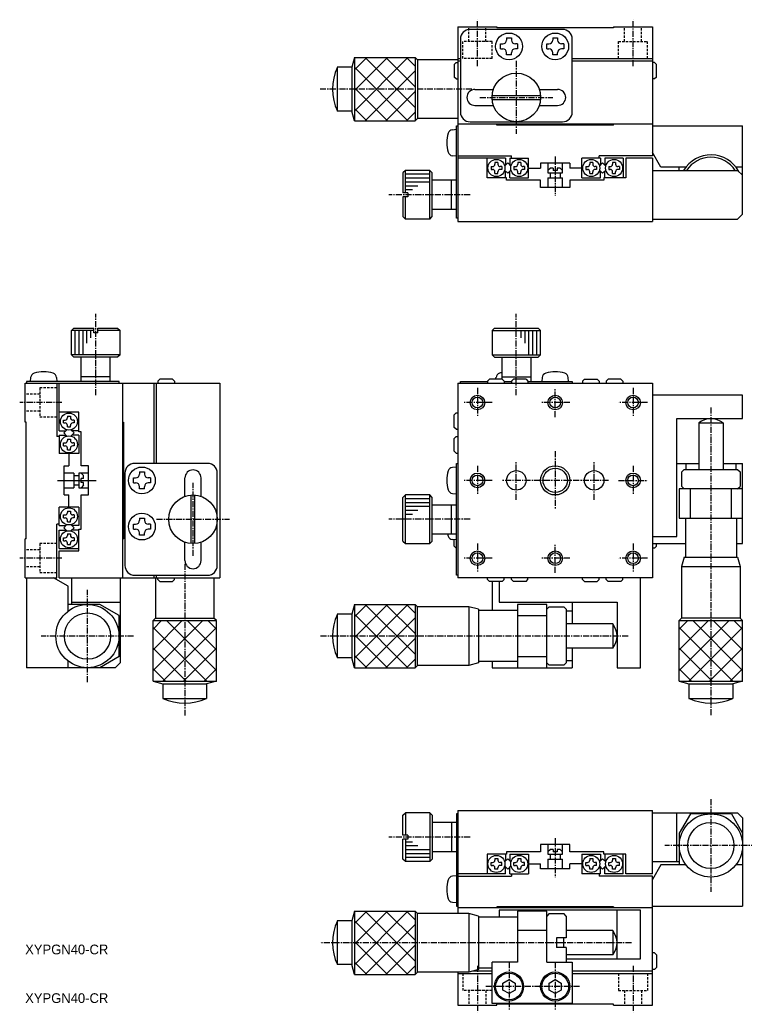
# Model space of a CAD drawing. Extents: x -191 to 34, y -40 to 164.
# Drawn here: x -191.1 to -41.8, y -39.9 to 164.1 of the extents above; entities that cross this region are included whole.
import ezdxf

# ---------------------------------------------------------------- set-up
doc = ezdxf.new("R2010")
doc.units = 0
doc.linetypes.add('CENTER', pattern=[2, 1.25, -0.25, 0.25, -0.25])
doc.linetypes.add('DASHED', pattern=[0.75, 0.5, -0.25])
doc.layers.get('0').update_dxf_attribs({"linetype": 'CONTINUOUS'})
doc.layers.add('CENTER', color=1, linetype='CENTER')

msp = doc.modelspace()

# ---------------------------------------------------------------- linework, layer by layer
at = {"color": 7, "linetype": 'CONTINUOUS'}
for p, q in [((-101.04, 162.65), (-101.04, 122.65)), ((-101.04, 162.65), (-93.04, 162.65)), ((-79.54, 162.15), (-98.54, 162.15)), ((-93.04, 162.65), (-93.04, 162.45)), ((-69.04, 162.45), (-93.04, 162.45)), ((-69.04, 162.65), (-69.04, 162.45)), ((-69.04, 162.65), (-61.04, 162.65)), ((-61.04, 162.65), (-61.04, 136.15)), ((-100.54, 160.15), (-100.54, 145.15)), ((-92.29, 158.15), (-92.29, 159.15)), ((-92.29, 159.15), (-91.84, 159.15)), ((-91.04, 160.4), (-90.04, 160.4)), ((-91.04, 160.4), (-91.04, 159.95)), ((-90.04, 160.4), (-90.04, 159.95)), ((-88.79, 159.15), (-89.24, 159.15)), ((-88.79, 159.15), (-88.79, 158.15)), ((-82.79, 158.15), (-82.79, 159.15)), ((-82.79, 159.15), (-82.34, 159.15)), ((-81.54, 160.4), (-80.54, 160.4)), ((-81.54, 160.4), (-81.54, 159.95)), ((-80.54, 160.4), (-80.54, 159.95)), ((-79.29, 159.15), (-79.74, 159.15)), ((-79.29, 159.15), (-79.29, 158.15)), ((-77.54, 145.15), (-77.54, 160.15)), ((-92.29, 158.15), (-91.84, 158.15)), ((-91.04, 156.9), (-91.04, 157.35)), ((-90.04, 156.9), (-90.04, 157.35)), ((-88.79, 158.15), (-89.24, 158.15)), ((-82.79, 158.15), (-82.34, 158.15)), ((-81.54, 156.9), (-81.54, 157.35)), ((-80.54, 156.9), (-80.54, 157.35)), ((-79.29, 158.15), (-79.74, 158.15)), ((-122.34, 156.36), (-122.84, 154.35)), ((-122.34, 156.36), (-122.34, 143.33)), ((-122.34, 156.36), (-109.84, 156.36)), ((-109.84, 156.36), (-109.84, 143.33)), ((-109.84, 156.36), (-109.34, 155.86)), ((-101.04, 155.86), (-109.34, 155.86)), ((-109.34, 155.86), (-109.34, 143.83)), ((-101.44, 155.35), (-101.84, 154.95)), ((-101.44, 155.35), (-101.04, 155.35)), ((-101.04, 156.15), (-100.54, 156.15)), ((-101.04, 155.65), (-100.54, 155.65)), ((-90.04, 156.9), (-91.04, 156.9)), ((-80.54, 156.9), (-81.54, 156.9)), ((-77.54, 156.15), (-61.04, 156.15)), ((-77.54, 155.65), (-61.04, 155.65)), ((-60.64, 155.35), (-61.04, 155.35)), ((-60.24, 154.95), (-60.64, 155.35)), ((-125.84, 154.35), (-125.84, 145.35)), ((-122.84, 154.35), (-125.84, 154.35)), ((-122.84, 154.35), (-122.84, 145.35)), ((-101.84, 154.95), (-101.84, 152.35)), ((-60.24, 152.35), (-60.24, 154.95)), ((-101.44, 151.95), (-101.84, 152.35)), ((-101.44, 151.95), (-101.04, 151.95)), ((-60.64, 151.95), (-61.04, 151.95)), ((-60.24, 152.35), (-60.64, 151.95)), ((-97.54, 149.8), (-93.76, 149.8)), ((-84.32, 149.8), (-80.54, 149.8)), ((-94.04, 148.55), (-84.06, 148.55)), ((-94, 147.75), (-84.04, 147.75)), ((-122.84, 145.35), (-125.84, 145.35)), ((-122.34, 143.33), (-122.84, 145.35)), ((-97.54, 146.5), (-93.76, 146.5)), ((-84.32, 146.5), (-80.54, 146.5)), ((-122.34, 143.33), (-109.84, 143.33)), ((-109.84, 143.33), (-109.34, 143.83)), ((-101.04, 143.83), (-109.34, 143.83)), ((-98.54, 143.15), (-79.54, 143.15)), ((-102.19, 141.52), (-101.34, 141.6)), ((-101.34, 142.35), (-101.04, 142.35)), ((-101.34, 123.35), (-101.34, 142.35)), ((-61.04, 142.65), (-101.04, 142.65)), ((-93.04, 142.45), (-93.04, 142.65)), ((-69.04, 142.45), (-93.04, 142.45)), ((-69.04, 142.45), (-69.04, 142.65)), ((-61.04, 142.35), (-42.54, 142.35)), ((-42.54, 124.15), (-42.54, 142.35)), ((-59.31, 133.85), (-61.04, 136.85)), ((-101.34, 136.1), (-102.19, 136.17)), ((-101.04, 136.15), (-90.04, 136.15)), ((-91.24, 135.65), (-101.04, 135.65)), ((-95.04, 131.65), (-95.04, 135.65)), ((-92.84, 134.75), (-93.44, 134.75)), ((-93.44, 134.75), (-93.44, 134.45)), ((-92.84, 134.75), (-92.84, 134.45)), ((-91.44, 134.06), (-90.79, 134.71)), ((-91.24, 135.65), (-91.24, 134.26)), ((-90.14, 134.06), (-90.79, 134.71)), ((-90.34, 135.65), (-90.34, 134.26)), ((-90.34, 135.65), (-86.54, 135.65)), ((-90.04, 135.65), (-90.04, 136.15)), ((-88.14, 134.75), (-88.74, 134.75)), ((-88.74, 134.75), (-88.74, 134.45)), ((-88.14, 134.75), (-88.14, 134.45)), ((-86.54, 131.65), (-86.54, 135.65)), ((-78.04, 134.65), (-84.04, 134.65)), ((-84.04, 134.65), (-84.04, 133.65)), ((-82.54, 134.65), (-82.54, 132.65)), ((-79.54, 132.65), (-79.54, 134.65)), ((-78.04, 134.65), (-78.04, 133.65)), ((-71.74, 135.65), (-75.54, 135.65)), ((-75.54, 131.65), (-75.54, 135.65)), ((-73.34, 134.75), (-73.94, 134.75)), ((-73.94, 134.75), (-73.94, 134.45)), ((-73.34, 134.75), (-73.34, 134.45)), ((-61.04, 136.15), (-72.04, 136.15)), ((-72.04, 135.65), (-72.04, 136.15)), ((-71.94, 134.06), (-71.29, 134.71)), ((-71.74, 135.65), (-71.74, 134.26)), ((-70.64, 134.06), (-71.29, 134.71)), ((-67.04, 135.65), (-70.84, 135.65)), ((-70.84, 135.65), (-70.84, 134.26)), ((-68.64, 134.75), (-69.24, 134.75)), ((-69.24, 134.75), (-69.24, 134.45)), ((-68.64, 134.75), (-68.64, 134.45)), ((-67.04, 135.65), (-67.04, 131.65)), ((-61.04, 135.65), (-66.54, 135.65)), ((-66.54, 135.65), (-66.54, 131.65)), ((-61.04, 135.65), (-61.04, 122.65)), ((-111.84, 133.15), (-112.34, 132.65)), ((-112.34, 132.65), (-112.34, 128.55)), ((-111.84, 128.55), (-111.84, 133.15)), ((-106.84, 133.15), (-111.84, 133.15)), ((-106.84, 123.15), (-106.84, 133.15)), ((-106.34, 132.65), (-106.84, 133.15)), ((-106.34, 123.65), (-106.34, 132.65)), ((-94.24, 133.95), (-94.24, 133.35)), ((-94.24, 133.95), (-93.94, 133.95)), ((-94.24, 133.35), (-93.94, 133.35)), ((-93.44, 132.55), (-93.44, 132.85)), ((-92.84, 132.55), (-92.84, 132.85)), ((-92.04, 133.95), (-92.34, 133.95)), ((-92.04, 133.35), (-92.34, 133.35)), ((-92.04, 133.95), (-92.04, 133.35)), ((-90.79, 132.58), (-91.44, 133.23)), ((-91.24, 131.65), (-91.24, 133.03)), ((-90.79, 132.58), (-90.14, 133.23)), ((-90.34, 131.65), (-90.34, 133.03)), ((-89.54, 133.95), (-89.54, 133.35)), ((-89.54, 133.95), (-89.24, 133.95)), ((-89.54, 133.35), (-89.24, 133.35)), ((-88.74, 132.55), (-88.74, 132.85)), ((-88.14, 132.55), (-88.14, 132.85)), ((-87.34, 133.95), (-87.64, 133.95)), ((-87.34, 133.35), (-87.64, 133.35)), ((-87.34, 133.95), (-87.34, 133.35)), ((-86.54, 133.65), (-84.04, 133.65)), ((-82.04, 133.65), (-82.54, 133.15)), ((-82.54, 132.65), (-79.54, 132.65)), ((-81.44, 133.65), (-82.04, 133.65)), ((-82.04, 131.65), (-82.04, 132.65)), ((-81.44, 133.65), (-81.44, 133.15)), ((-80.64, 133.15), (-81.44, 133.15)), ((-80.04, 133.65), (-80.64, 133.65)), ((-80.64, 133.65), (-80.64, 133.15)), ((-80.04, 133.65), (-79.54, 133.15)), ((-80.04, 132.65), (-80.04, 131.65)), ((-75.54, 133.65), (-78.04, 133.65)), ((-74.74, 133.95), (-74.74, 133.35)), ((-74.74, 133.95), (-74.44, 133.95)), ((-74.74, 133.35), (-74.44, 133.35)), ((-73.94, 132.55), (-73.94, 132.85)), ((-73.34, 132.55), (-73.34, 132.85)), ((-72.54, 133.95), (-72.84, 133.95)), ((-72.54, 133.35), (-72.84, 133.35)), ((-72.54, 133.95), (-72.54, 133.35)), ((-71.29, 132.58), (-71.94, 133.23)), ((-71.74, 131.65), (-71.74, 133.03)), ((-71.29, 132.58), (-70.64, 133.23)), ((-70.84, 131.65), (-70.84, 133.03)), ((-70.04, 133.95), (-70.04, 133.35)), ((-70.04, 133.95), (-69.74, 133.95)), ((-70.04, 133.35), (-69.74, 133.35)), ((-69.24, 132.55), (-69.24, 132.85)), ((-68.64, 132.55), (-68.64, 132.85)), ((-67.84, 133.95), (-68.14, 133.95)), ((-67.84, 133.35), (-68.14, 133.35)), ((-67.84, 133.95), (-67.84, 133.35)), ((-61.04, 133.15), (-43.54, 133.15)), ((-54.16, 133.85), (-59.31, 133.85)), ((-55.54, 133.15), (-55.54, 133.85)), ((-42.54, 133.85), (-43.92, 133.85)), ((-42.54, 132.15), (-43.54, 133.15)), ((-101.34, 131.15), (-106.34, 131.15)), ((-102.34, 125.15), (-102.34, 131.15)), ((-91.04, 131.65), (-95.04, 131.65)), ((-93.44, 132.55), (-92.84, 132.55)), ((-91.04, 131.15), (-91.04, 131.65)), ((-84.04, 131.15), (-91.04, 131.15)), ((-90.34, 131.65), (-86.54, 131.65)), ((-88.74, 132.55), (-88.14, 132.55)), ((-84.04, 129.65), (-84.04, 131.15)), ((-82.54, 131.65), (-79.54, 131.65)), ((-82.54, 131.65), (-82.54, 129.65)), ((-79.54, 129.65), (-79.54, 131.65)), ((-78.04, 131.15), (-78.04, 129.65)), ((-71.04, 131.15), (-78.04, 131.15)), ((-75.54, 131.65), (-71.74, 131.65)), ((-73.94, 132.55), (-73.34, 132.55)), ((-66.54, 131.65), (-71.04, 131.65)), ((-71.04, 131.65), (-71.04, 131.15)), ((-69.24, 132.55), (-68.64, 132.55)), ((-111.34, 128.55), (-112.34, 128.55)), ((-111.34, 128.55), (-111.34, 127.75)), ((-78.04, 129.65), (-84.04, 129.65)), ((-112.34, 127.75), (-112.34, 123.65)), ((-111.34, 127.75), (-112.34, 127.75)), ((-111.84, 123.15), (-111.84, 127.75)), ((-101.34, 125.15), (-106.34, 125.15)), ((-112.34, 123.65), (-111.84, 123.15)), ((-106.84, 123.15), (-111.84, 123.15)), ((-106.84, 123.15), (-106.34, 123.65)), ((-101.04, 123.35), (-101.34, 123.35)), ((-101.04, 122.65), (-61.04, 122.65)), ((-61.04, 123.15), (-43.54, 123.15)), ((-43.54, 123.15), (-42.54, 124.15)), ((-180.51, 100.24), (-180.01, 100.74)), ((-175.91, 100.24), (-180.51, 100.24)), ((-180.51, 95.24), (-180.51, 100.24)), ((-180.01, 100.74), (-175.91, 100.74)), ((-175.91, 99.74), (-175.91, 100.74)), ((-175.11, 100.74), (-171.01, 100.74)), ((-175.11, 99.74), (-175.11, 100.74)), ((-170.51, 100.24), (-175.11, 100.24)), ((-171.01, 100.74), (-170.51, 100.24)), ((-170.51, 95.24), (-170.51, 100.24)), ((-93.54, 100.74), (-94.04, 100.24)), ((-94.04, 100.24), (-84.04, 100.24)), ((-94.04, 100.24), (-94.04, 95.24)), ((-93.54, 100.74), (-84.54, 100.74)), ((-84.04, 100.24), (-84.54, 100.74)), ((-84.04, 95.24), (-84.04, 100.24)), ((-175.11, 99.74), (-175.91, 99.74)), ((-170.51, 95.24), (-180.51, 95.24)), ((-180.01, 94.74), (-180.51, 95.24)), ((-171.01, 94.74), (-180.01, 94.74)), ((-178.51, 89.74), (-178.51, 94.74)), ((-172.51, 89.74), (-172.51, 94.74)), ((-170.51, 95.24), (-171.01, 94.74)), ((-94.04, 95.24), (-84.04, 95.24)), ((-94.04, 95.24), (-93.54, 94.74)), ((-93.54, 94.74), (-84.54, 94.74)), ((-92.04, 94.74), (-92.04, 90.24)), ((-86.04, 94.74), (-86.04, 89.74)), ((-84.54, 94.74), (-84.04, 95.24)), ((-188.89, 90.59), (-188.96, 89.74)), ((-183.46, 89.74), (-183.54, 90.59)), ((-172.51, 90.74), (-178.51, 90.74)), ((-162.31, 90.24), (-162.71, 89.84)), ((-162.71, 89.84), (-162.71, 89.44)), ((-159.71, 90.24), (-162.31, 90.24)), ((-159.71, 90.24), (-159.31, 89.84)), ((-159.31, 89.84), (-159.31, 89.44)), ((-94.54, 90.24), (-94.94, 89.84)), ((-94.94, 89.84), (-94.94, 89.44)), ((-91.94, 90.24), (-94.54, 90.24)), ((-93.25, 90.24), (-93.22, 90.59)), ((-92.04, 90.74), (-86.04, 90.74)), ((-91.94, 90.24), (-91.54, 89.84)), ((-91.54, 89.84), (-91.54, 89.44)), ((-90.04, 89.84), (-89.64, 90.24)), ((-90.04, 89.84), (-90.04, 89.44)), ((-87.04, 90.24), (-89.64, 90.24)), ((-87.04, 90.24), (-86.64, 89.84)), ((-86.64, 89.84), (-86.64, 89.44)), ((-83.72, 90.59), (-83.79, 89.74)), ((-78.29, 89.74), (-78.36, 90.59)), ((-75.04, 90.24), (-75.44, 89.84)), ((-75.44, 89.84), (-75.44, 89.44)), ((-75.04, 90.24), (-72.44, 90.24)), ((-72.04, 89.84), (-72.44, 90.24)), ((-72.04, 89.84), (-72.04, 89.44)), ((-70.54, 89.84), (-70.14, 90.24)), ((-70.54, 89.84), (-70.54, 89.44)), ((-67.54, 90.24), (-70.14, 90.24)), ((-67.54, 90.24), (-67.14, 89.84)), ((-67.14, 89.84), (-67.14, 89.44)), ((-190.01, 89.44), (-150.01, 89.44)), ((-190.01, 81.44), (-190.01, 89.44)), ((-189.71, 89.74), (-189.71, 89.44)), ((-170.71, 89.74), (-189.71, 89.74)), ((-183.51, 89.44), (-183.51, 78.44)), ((-183.01, 79.64), (-183.01, 89.44)), ((-170.71, 89.44), (-170.71, 89.74)), ((-170.01, 89.44), (-170.01, 49.44)), ((-163.51, 72.94), (-163.51, 89.44)), ((-163.01, 72.94), (-163.01, 89.44)), ((-150.01, 89.44), (-150.01, 49.44)), ((-101.04, 89.44), (-101.04, 49.44)), ((-101.04, 89.44), (-61.04, 89.44)), ((-100.54, 89.74), (-94.94, 89.74)), ((-100.54, 89.44), (-100.54, 89.74)), ((-91.54, 89.74), (-90.04, 89.74)), ((-86.64, 89.74), (-77.54, 89.74)), ((-77.54, 89.74), (-77.54, 89.44)), ((-61.04, 89.44), (-61.04, 49.44)), ((-42.54, 86.94), (-61.04, 86.94)), ((-42.54, 82.14), (-42.54, 86.94)), ((-179.01, 83.44), (-183.01, 83.44)), ((-182.11, 81.24), (-182.11, 81.84)), ((-182.11, 81.84), (-181.81, 81.84)), ((-181.31, 82.64), (-180.71, 82.64)), ((-181.31, 82.64), (-181.31, 82.34)), ((-180.71, 82.64), (-180.71, 82.34)), ((-179.91, 81.84), (-180.21, 81.84)), ((-179.91, 81.84), (-179.91, 81.24)), ((-179.01, 79.44), (-179.01, 83.44)), ((-101.44, 83.34), (-101.84, 82.94)), ((-101.84, 80.34), (-101.84, 82.94)), ((-101.44, 83.34), (-101.04, 83.34)), ((-56.04, 57.94), (-56.04, 82.14)), ((-56.04, 82.14), (-42.54, 82.14)), ((-189.81, 81.44), (-190.01, 81.44)), ((-189.81, 57.44), (-189.81, 81.44)), ((-183.01, 79.64), (-181.63, 79.64)), ((-182.11, 81.24), (-181.81, 81.24)), ((-181.43, 79.84), (-182.08, 79.19)), ((-181.31, 80.44), (-181.31, 80.74)), ((-181.31, 80.44), (-180.71, 80.44)), ((-180.71, 80.44), (-180.71, 80.74)), ((-179.95, 79.19), (-180.6, 79.84)), ((-179.01, 79.64), (-180.4, 79.64)), ((-179.91, 81.24), (-180.21, 81.24)), ((-170.01, 81.44), (-169.81, 81.44)), ((-169.81, 81.44), (-169.81, 57.44)), ((-101.44, 79.94), (-101.84, 80.34)), ((-101.44, 79.94), (-101.04, 79.94)), ((-51.54, 81.26), (-46.54, 81.26)), ((-51.54, 81.26), (-51.54, 71.69)), ((-46.54, 81.26), (-46.54, 71.69)), ((-183.01, 78.44), (-183.51, 78.44)), ((-183.01, 78.74), (-181.63, 78.74)), ((-183.01, 78.74), (-183.01, 74.94)), ((-181.43, 78.54), (-182.08, 79.19)), ((-181.31, 77.94), (-180.71, 77.94)), ((-181.31, 77.94), (-181.31, 77.64)), ((-180.71, 77.94), (-180.71, 77.64)), ((-179.95, 79.19), (-180.6, 78.54)), ((-179.01, 78.74), (-180.4, 78.74)), ((-178.51, 79.44), (-179.01, 79.44)), ((-179.01, 78.74), (-179.01, 74.94)), ((-178.51, 72.44), (-178.51, 79.44)), ((-101.44, 78.44), (-101.84, 78.04)), ((-101.84, 75.44), (-101.84, 78.04)), ((-101.44, 78.44), (-101.04, 78.44)), ((-182.11, 76.54), (-182.11, 77.14)), ((-182.11, 77.14), (-181.81, 77.14)), ((-182.11, 76.54), (-181.81, 76.54)), ((-181.31, 75.74), (-181.31, 76.04)), ((-181.31, 75.74), (-180.71, 75.74)), ((-180.71, 75.74), (-180.71, 76.04)), ((-179.91, 77.14), (-180.21, 77.14)), ((-179.91, 76.54), (-180.21, 76.54)), ((-179.91, 77.14), (-179.91, 76.54)), ((-179.01, 74.94), (-183.01, 74.94)), ((-181.01, 74.94), (-181.01, 72.44)), ((-101.84, 75.44), (-101.44, 75.04)), ((-101.44, 75.04), (-101.04, 75.04)), ((-182.01, 66.44), (-182.01, 72.44)), ((-182.01, 72.44), (-181.01, 72.44)), ((-177.01, 72.44), (-178.51, 72.44)), ((-177.01, 66.44), (-177.01, 72.44)), ((-152.51, 72.94), (-167.51, 72.94)), ((-101.34, 72.19), (-102.19, 72.11)), ((-101.34, 72.94), (-101.04, 72.94)), ((-101.34, 49.94), (-101.34, 72.94)), ((-56.04, 72.94), (-51.54, 72.94)), ((-54.54, 71.69), (-55.04, 71.19)), ((-54.54, 71.69), (-43.54, 71.69)), ((-54.16, 72.94), (-54.16, 71.69)), ((-46.54, 72.94), (-42.54, 72.94)), ((-43.92, 72.94), (-43.92, 71.69)), ((-43.54, 71.69), (-43.04, 71.19)), ((-42.54, 56.44), (-42.54, 72.94)), ((-183.37, 69.44), (-175.45, 69.44)), ((-180.01, 70.94), (-182.01, 70.94)), ((-180.01, 70.94), (-180.01, 67.94)), ((-180.01, 70.44), (-179.01, 70.44)), ((-179.01, 70.94), (-179.01, 67.94)), ((-177.01, 70.94), (-179.01, 70.94)), ((-178.01, 70.44), (-178.51, 70.94)), ((-178.51, 69.04), (-178.51, 69.84)), ((-178.01, 69.84), (-178.51, 69.84)), ((-178.01, 69.84), (-178.01, 70.44)), ((-169.51, 70.94), (-169.51, 51.94)), ((-167.76, 68.94), (-167.76, 69.94)), ((-167.76, 69.94), (-167.31, 69.94)), ((-166.51, 71.19), (-165.51, 71.19)), ((-166.51, 71.19), (-166.51, 70.74)), ((-165.51, 71.19), (-165.51, 70.74)), ((-164.26, 69.94), (-164.71, 69.94)), ((-164.26, 69.94), (-164.26, 68.94)), ((-157.16, 66.16), (-157.16, 69.94)), ((-153.86, 66.16), (-153.86, 69.94)), ((-150.51, 51.94), (-150.51, 70.94)), ((-55.04, 68.19), (-55.04, 71.19)), ((-43.04, 71.19), (-43.04, 68.19)), ((-182.01, 67.94), (-180.01, 67.94)), ((-179.01, 68.44), (-180.01, 68.44)), ((-179.01, 67.94), (-177.01, 67.94)), ((-178.01, 69.04), (-178.51, 69.04)), ((-178.01, 68.44), (-178.51, 67.94)), ((-178.01, 68.44), (-178.01, 69.04)), ((-167.76, 68.94), (-167.31, 68.94)), ((-166.51, 67.69), (-166.51, 68.14)), ((-165.51, 67.69), (-166.51, 67.69)), ((-165.51, 67.69), (-165.51, 68.14)), ((-164.26, 68.94), (-164.71, 68.94)), ((-55.54, 67.69), (-55.54, 61.69)), ((-42.54, 67.69), (-55.54, 67.69)), ((-55.04, 68.19), (-54.54, 67.69)), ((-53.25, 61.69), (-53.25, 67.69)), ((-44.83, 61.69), (-44.83, 67.69)), ((-43.54, 67.69), (-43.04, 68.19)), ((-182.01, 66.44), (-181.01, 66.44)), ((-181.01, 63.94), (-181.01, 66.44)), ((-178.51, 59.44), (-178.51, 66.44)), ((-178.51, 66.44), (-177.01, 66.44)), ((-155.91, 56.44), (-155.91, 66.42)), ((-155.11, 56.47), (-155.11, 66.44)), ((-111.84, 66.44), (-112.34, 65.94)), ((-112.34, 56.94), (-112.34, 65.94)), ((-111.84, 56.44), (-111.84, 66.44)), ((-106.84, 66.44), (-111.84, 66.44)), ((-106.84, 56.44), (-106.84, 66.44)), ((-106.34, 65.94), (-106.84, 66.44)), ((-106.34, 56.94), (-106.34, 65.94)), ((-102.19, 66.76), (-101.34, 66.69)), ((-183.01, 60.14), (-183.01, 63.94)), ((-179.01, 63.94), (-183.01, 63.94)), ((-179.01, 63.94), (-179.01, 60.14)), ((-106.34, 64.44), (-101.34, 64.44)), ((-102.34, 58.44), (-102.34, 64.44)), ((-182.11, 61.74), (-182.11, 62.34)), ((-182.11, 62.34), (-181.81, 62.34)), ((-182.11, 61.74), (-181.81, 61.74)), ((-181.31, 63.14), (-180.71, 63.14)), ((-181.31, 63.14), (-181.31, 62.84)), ((-181.31, 60.94), (-181.31, 61.24)), ((-180.71, 63.14), (-180.71, 62.84)), ((-180.71, 60.94), (-180.71, 61.24)), ((-179.91, 62.34), (-180.21, 62.34)), ((-179.91, 61.74), (-180.21, 61.74)), ((-179.91, 62.34), (-179.91, 61.74)), ((-166.51, 61.69), (-165.51, 61.69)), ((-166.51, 61.69), (-166.51, 61.24)), ((-165.51, 61.69), (-165.51, 61.24)), ((-55.54, 61.69), (-42.54, 61.69)), ((-54.29, 61.69), (-54.29, 53.64)), ((-43.79, 61.69), (-43.79, 53.64)), ((-183.51, 49.44), (-183.51, 60.44)), ((-183.01, 60.44), (-183.51, 60.44)), ((-183.01, 60.14), (-181.63, 60.14)), ((-183.01, 55.44), (-183.01, 59.24)), ((-183.01, 59.24), (-181.63, 59.24)), ((-181.43, 60.34), (-182.08, 59.69)), ((-181.43, 59.04), (-182.08, 59.69)), ((-181.31, 60.94), (-180.71, 60.94)), ((-179.95, 59.69), (-180.6, 60.34)), ((-179.95, 59.69), (-180.6, 59.04)), ((-179.01, 60.14), (-180.4, 60.14)), ((-179.01, 59.24), (-180.4, 59.24)), ((-179.01, 59.44), (-178.51, 59.44)), ((-179.01, 54.94), (-179.01, 59.44)), ((-167.76, 59.44), (-167.76, 60.44)), ((-167.76, 60.44), (-167.31, 60.44)), ((-167.76, 59.44), (-167.31, 59.44)), ((-164.26, 60.44), (-164.71, 60.44)), ((-164.26, 59.44), (-164.71, 59.44)), ((-164.26, 60.44), (-164.26, 59.44)), ((-189.81, 57.44), (-190.01, 57.44)), ((-190.01, 49.44), (-190.01, 57.44)), ((-182.11, 57.04), (-182.11, 57.64)), ((-182.11, 57.64), (-181.81, 57.64)), ((-181.31, 58.44), (-180.71, 58.44)), ((-181.31, 58.44), (-181.31, 58.14)), ((-180.71, 58.44), (-180.71, 58.14)), ((-179.91, 57.64), (-180.21, 57.64)), ((-179.91, 57.64), (-179.91, 57.04)), ((-170.01, 57.44), (-169.81, 57.44)), ((-166.51, 58.19), (-166.51, 58.64)), ((-165.51, 58.19), (-166.51, 58.19)), ((-165.51, 58.19), (-165.51, 58.64)), ((-106.34, 58.44), (-101.34, 58.44)), ((-101.34, 57.19), (-102.19, 57.26)), ((-101.84, 55.94), (-101.84, 57.23)), ((-61.04, 57.94), (-56.04, 57.94)), ((-183.01, 55.44), (-179.01, 55.44)), ((-182.11, 57.04), (-181.81, 57.04)), ((-181.31, 56.24), (-181.31, 56.54)), ((-181.31, 56.24), (-180.71, 56.24)), ((-180.71, 56.24), (-180.71, 56.54)), ((-179.91, 57.04), (-180.21, 57.04)), ((-157.16, 52.94), (-157.16, 56.72)), ((-153.86, 52.94), (-153.86, 56.72)), ((-112.34, 56.94), (-111.84, 56.44)), ((-111.84, 56.44), (-106.84, 56.44)), ((-106.84, 56.44), (-106.34, 56.94)), ((-101.84, 55.94), (-101.44, 55.54)), ((-101.44, 55.54), (-101.34, 55.54)), ((-61.04, 56.44), (-54.29, 56.44)), ((-60.64, 55.54), (-61.04, 55.54)), ((-60.24, 55.94), (-60.64, 55.54)), ((-60.24, 55.94), (-60.24, 56.44)), ((-43.79, 56.44), (-42.54, 56.44)), ((-183.01, 49.44), (-183.01, 54.94)), ((-183.01, 54.94), (-179.01, 54.94)), ((-54.54, 53.64), (-55.06, 51.71)), ((-54.54, 53.64), (-43.54, 53.64)), ((-43.54, 53.64), (-43.02, 51.71)), ((-55.06, 51.71), (-43.06, 51.71)), ((-55.06, 51.71), (-55.06, 41.14)), ((-43.02, 51.71), (-43.02, 41.14)), ((-190.01, 49.44), (-183.51, 49.44)), ((-189.71, 49.44), (-189.71, 30.94)), ((-181.21, 47.71), (-184.21, 49.44)), ((-183.01, 49.44), (-150.01, 49.44)), ((-180.51, 49.44), (-180.51, 43.94)), ((-170.51, 49.44), (-170.51, 31.94)), ((-167.51, 49.94), (-152.51, 49.94)), ((-163.51, 49.44), (-163.51, 49.94)), ((-163.23, 49.44), (-163.23, 41.14)), ((-163.01, 49.44), (-163.01, 49.94)), ((-162.71, 49.04), (-162.71, 49.44)), ((-162.71, 49.04), (-162.31, 48.64)), ((-159.31, 49.04), (-159.71, 48.64)), ((-159.31, 49.04), (-159.31, 49.44)), ((-151.2, 49.44), (-151.2, 41.14)), ((-101.04, 49.94), (-101.34, 49.94)), ((-61.04, 49.44), (-101.04, 49.44)), ((-94.94, 49.04), (-94.94, 49.44)), ((-94.94, 49.04), (-94.54, 48.64)), ((-91.54, 49.04), (-91.94, 48.64)), ((-91.54, 49.04), (-91.54, 49.44)), ((-90.04, 49.04), (-90.04, 49.44)), ((-90.04, 49.04), (-89.64, 48.64)), ((-87.04, 48.64), (-86.64, 49.04)), ((-86.64, 49.04), (-86.64, 49.44)), ((-75.44, 49.04), (-75.44, 49.44)), ((-75.44, 49.04), (-75.04, 48.64)), ((-72.04, 49.04), (-72.44, 48.64)), ((-72.04, 49.04), (-72.04, 49.44)), ((-70.54, 49.04), (-70.54, 49.44)), ((-70.54, 49.04), (-70.14, 48.64)), ((-67.54, 48.64), (-67.14, 49.04)), ((-67.14, 49.04), (-67.14, 49.44)), ((-63.54, 30.94), (-63.54, 49.44)), ((-181.21, 42.56), (-181.21, 47.71)), ((-162.31, 48.64), (-159.71, 48.64)), ((-91.94, 48.64), (-94.54, 48.64)), ((-94.04, 48.64), (-94.04, 42.69)), ((-92.54, 48.64), (-92.54, 44.44)), ((-87.04, 48.64), (-89.64, 48.64)), ((-75.04, 48.64), (-72.44, 48.64)), ((-67.54, 48.64), (-70.14, 48.64)), ((-174.69, 43.94), (-181.21, 43.94)), ((-180.51, 44.44), (-170.51, 44.44)), ((-170.71, 41.64), (-174.69, 43.94)), ((-122.34, 43.96), (-122.84, 41.94)), ((-122.34, 43.96), (-122.34, 30.92)), ((-122.34, 43.96), (-109.84, 43.96)), ((-109.84, 43.96), (-109.84, 30.92)), ((-109.84, 43.96), (-109.34, 43.46)), ((-109.34, 31.42), (-109.34, 43.46)), ((-98.77, 43.46), (-109.34, 43.46)), ((-98.77, 43.46), (-98.77, 31.46)), ((-96.84, 42.94), (-98.77, 43.46)), ((-96.84, 42.94), (-96.84, 31.94)), ((-92.54, 44.44), (-68.34, 44.44)), ((-88.79, 43.94), (-88.79, 30.94)), ((-82.79, 43.94), (-88.79, 43.94)), ((-82.79, 30.94), (-82.79, 43.94)), ((-82.29, 43.44), (-82.79, 42.94)), ((-82.29, 43.44), (-79.29, 43.44)), ((-78.79, 42.94), (-79.29, 43.44)), ((-78.79, 42.94), (-78.79, 31.94)), ((-77.54, 44.44), (-77.54, 39.94)), ((-68.34, 44.44), (-68.34, 30.94)), ((-170.71, 33.23), (-170.71, 41.64)), ((-163.73, 40.64), (-163.23, 41.14)), ((-163.23, 41.14), (-151.2, 41.14)), ((-150.7, 40.64), (-151.2, 41.14)), ((-125.84, 41.94), (-125.84, 32.94)), ((-122.84, 41.94), (-125.84, 41.94)), ((-122.84, 41.94), (-122.84, 32.94)), ((-88.79, 42.69), (-96.84, 42.69)), ((-88.79, 41.64), (-82.79, 41.64)), ((-77.54, 42.56), (-78.79, 42.56)), ((-55.56, 40.64), (-55.06, 41.14)), ((-43.02, 41.14), (-55.06, 41.14)), ((-42.52, 40.64), (-43.02, 41.14)), ((-163.73, 40.64), (-150.7, 40.64)), ((-163.73, 28.14), (-163.73, 40.64)), ((-150.7, 28.14), (-150.7, 40.64)), ((-69.22, 39.94), (-78.79, 39.94)), ((-69.22, 39.94), (-69.22, 34.94)), ((-55.56, 40.64), (-42.52, 40.64)), ((-55.56, 28.14), (-55.56, 40.64)), ((-42.52, 28.14), (-42.52, 40.64)), ((-69.22, 34.94), (-78.79, 34.94)), ((-77.54, 34.94), (-77.54, 30.94)), ((-170.71, 33.23), (-174.69, 30.94)), ((-122.84, 32.94), (-125.84, 32.94)), ((-122.34, 30.92), (-122.84, 32.94)), ((-88.79, 33.23), (-82.79, 33.23)), ((-171.51, 30.94), (-189.71, 30.94)), ((-181.21, 30.94), (-181.21, 32.32)), ((-170.51, 31.94), (-171.51, 30.94)), ((-122.34, 30.92), (-109.84, 30.92)), ((-109.84, 30.92), (-109.34, 31.42)), ((-98.77, 31.42), (-109.34, 31.42)), ((-96.84, 31.94), (-98.77, 31.42)), ((-88.79, 32.19), (-96.84, 32.19)), ((-94.04, 32.19), (-94.04, 30.94)), ((-94.04, 30.94), (-77.54, 30.94)), ((-82.79, 31.94), (-82.29, 31.44)), ((-79.29, 31.44), (-82.29, 31.44)), ((-78.79, 31.94), (-79.29, 31.44)), ((-77.54, 32.32), (-78.79, 32.32)), ((-68.34, 30.94), (-63.54, 30.94)), ((-163.73, 28.14), (-150.7, 28.14)), ((-163.73, 28.14), (-161.71, 27.64)), ((-161.71, 27.64), (-161.71, 24.64)), ((-161.71, 27.64), (-152.71, 27.64)), ((-150.7, 28.14), (-152.71, 27.64)), ((-152.71, 27.64), (-152.71, 24.64)), ((-55.56, 28.14), (-42.52, 28.14)), ((-55.56, 28.14), (-53.54, 27.64)), ((-53.54, 27.64), (-53.54, 24.64)), ((-53.54, 27.64), (-44.54, 27.64)), ((-42.52, 28.14), (-44.54, 27.64)), ((-44.54, 27.64), (-44.54, 24.64)), ((-161.71, 24.64), (-152.71, 24.64)), ((-53.54, 24.64), (-44.54, 24.64)), ((-112.34, 0.6), (-111.84, 1.1)), ((-112.34, -3.5), (-112.34, 0.6)), ((-111.84, 1.1), (-111.84, -3.5)), ((-106.84, 1.1), (-111.84, 1.1)), ((-106.84, 1.1), (-106.84, -8.9)), ((-106.84, 1.1), (-106.34, 0.6)), ((-106.34, 0.6), (-106.34, -8.4)), ((-101.34, 0.9), (-101.34, -18.1)), ((-101.04, 0.9), (-101.34, 0.9)), ((-101.04, 1.6), (-101.04, -19.59)), ((-101.04, 1.6), (-61.04, 1.6)), ((-61.04, -11.4), (-61.04, 1.6)), ((-61.04, 1.1), (-43.54, 1.1)), ((-56.04, -8.9), (-56.04, 1.1)), ((-53.25, 0.9), (-55.54, -3.08)), ((-44.83, 0.9), (-53.25, 0.9)), ((-44.83, 0.9), (-42.54, -3.08)), ((-43.54, 1.1), (-42.54, 0.1)), ((-42.54, 0.1), (-42.54, -18.1)), ((-101.34, -0.9), (-106.34, -0.9)), ((-102.34, -0.9), (-102.34, -6.9)), ((-111.34, -3.5), (-112.34, -3.5)), ((-111.34, -3.5), (-111.34, -4.3)), ((-55.54, -3.08), (-55.54, -9.6)), ((-112.34, -8.4), (-112.34, -4.3)), ((-111.34, -4.3), (-112.34, -4.3)), ((-111.84, -4.3), (-111.84, -8.9)), ((-78.04, -5.4), (-84.04, -5.4)), ((-84.04, -5.4), (-84.04, -6.9)), ((-82.54, -5.4), (-82.54, -7.4)), ((-79.54, -7.4), (-79.54, -5.4)), ((-78.04, -6.9), (-78.04, -5.4)), ((-101.34, -6.9), (-106.34, -6.9)), ((-95.04, -7.4), (-95.04, -11.4)), ((-91.04, -7.4), (-95.04, -7.4)), ((-91.24, -7.4), (-91.24, -8.79)), ((-91.04, -6.9), (-91.04, -7.4)), ((-84.04, -6.9), (-91.04, -6.9)), ((-90.34, -7.4), (-86.54, -7.4)), ((-90.34, -7.4), (-90.34, -8.79)), ((-86.54, -7.4), (-86.54, -11.4)), ((-82.04, -6.4), (-82.54, -6.9)), ((-82.54, -7.4), (-79.54, -7.4)), ((-81.44, -6.4), (-82.04, -6.4)), ((-82.04, -8.4), (-82.04, -7.4)), ((-81.44, -6.4), (-81.44, -6.9)), ((-80.64, -6.9), (-81.44, -6.9)), ((-80.04, -6.4), (-80.64, -6.4)), ((-80.64, -6.4), (-80.64, -6.9)), ((-80.04, -6.4), (-79.54, -6.9)), ((-80.04, -7.4), (-80.04, -8.4)), ((-71.04, -6.9), (-78.04, -6.9)), ((-75.54, -7.4), (-71.74, -7.4)), ((-75.54, -7.4), (-75.54, -11.4)), ((-71.74, -7.4), (-71.74, -8.79)), ((-71.04, -7.4), (-71.04, -6.9)), ((-66.54, -7.4), (-71.04, -7.4)), ((-70.84, -7.4), (-70.84, -8.79)), ((-67.04, -11.4), (-67.04, -7.4)), ((-66.54, -11.4), (-66.54, -7.4)), ((-111.84, -8.9), (-112.34, -8.4)), ((-106.84, -8.9), (-111.84, -8.9)), ((-106.34, -8.4), (-106.84, -8.9)), ((-94.24, -9.7), (-94.24, -9.1)), ((-94.24, -9.1), (-93.94, -9.1)), ((-94.24, -9.7), (-93.94, -9.7)), ((-93.44, -8.3), (-92.84, -8.3)), ((-93.44, -8.3), (-93.44, -8.6)), ((-92.84, -8.3), (-92.84, -8.6)), ((-92.04, -9.1), (-92.34, -9.1)), ((-92.04, -9.7), (-92.34, -9.7)), ((-92.04, -9.7), (-92.04, -9.1)), ((-90.79, -8.34), (-91.44, -8.99)), ((-91.44, -9.82), (-90.79, -10.47)), ((-91.24, -11.4), (-91.24, -10.02)), ((-90.79, -8.34), (-90.14, -8.99)), ((-90.14, -9.82), (-90.79, -10.47)), ((-90.34, -11.4), (-90.34, -10.02)), ((-89.54, -9.7), (-89.54, -9.1)), ((-89.54, -9.1), (-89.24, -9.1)), ((-89.54, -9.7), (-89.24, -9.7)), ((-88.74, -8.3), (-88.14, -8.3)), ((-88.74, -8.3), (-88.74, -8.6)), ((-88.14, -8.3), (-88.14, -8.6)), ((-87.34, -9.1), (-87.64, -9.1)), ((-87.34, -9.7), (-87.64, -9.7)), ((-87.34, -9.7), (-87.34, -9.1)), ((-86.54, -9.4), (-84.04, -9.4)), ((-84.04, -10.4), (-84.04, -9.4)), ((-82.54, -8.4), (-82.54, -10.4)), ((-82.54, -8.4), (-79.54, -8.4)), ((-79.54, -10.4), (-79.54, -8.4)), ((-75.54, -9.4), (-78.04, -9.4)), ((-78.04, -10.4), (-78.04, -9.4)), ((-74.74, -9.7), (-74.74, -9.1)), ((-74.74, -9.1), (-74.44, -9.1)), ((-74.74, -9.7), (-74.44, -9.7)), ((-73.94, -8.3), (-73.34, -8.3)), ((-73.94, -8.3), (-73.94, -8.6)), ((-73.34, -8.3), (-73.34, -8.6)), ((-72.54, -9.1), (-72.84, -9.1)), ((-72.54, -9.7), (-72.84, -9.7)), ((-72.54, -9.7), (-72.54, -9.1)), ((-71.29, -8.34), (-71.94, -8.99)), ((-71.94, -9.82), (-71.29, -10.47)), ((-71.74, -11.4), (-71.74, -10.02)), ((-71.29, -8.34), (-70.64, -8.99)), ((-70.64, -9.82), (-71.29, -10.47)), ((-70.84, -11.4), (-70.84, -10.02)), ((-70.04, -9.7), (-70.04, -9.1)), ((-70.04, -9.1), (-69.74, -9.1)), ((-70.04, -9.7), (-69.74, -9.7)), ((-69.24, -8.3), (-68.64, -8.3)), ((-69.24, -8.3), (-69.24, -8.6)), ((-68.64, -8.3), (-68.64, -8.6)), ((-67.84, -9.1), (-68.14, -9.1)), ((-67.84, -9.7), (-68.14, -9.7)), ((-67.84, -9.7), (-67.84, -9.1)), ((-61.04, -8.9), (-55.54, -8.9)), ((-59.31, -9.6), (-61.04, -12.6)), ((-54.16, -9.6), (-59.31, -9.6)), ((-42.54, -9.6), (-43.92, -9.6)), ((-101.34, -11.85), (-102.19, -11.93)), ((-91.24, -11.4), (-101.04, -11.4)), ((-101.04, -11.9), (-90.04, -11.9)), ((-93.44, -10.5), (-93.44, -10.2)), ((-92.84, -10.5), (-93.44, -10.5)), ((-92.84, -10.5), (-92.84, -10.2)), ((-90.34, -11.4), (-86.54, -11.4)), ((-90.04, -11.4), (-90.04, -11.9)), ((-88.74, -10.5), (-88.74, -10.2)), ((-88.14, -10.5), (-88.74, -10.5)), ((-88.14, -10.5), (-88.14, -10.2)), ((-78.04, -10.4), (-84.04, -10.4)), ((-71.74, -11.4), (-75.54, -11.4)), ((-73.94, -10.5), (-73.94, -10.2)), ((-73.34, -10.5), (-73.94, -10.5)), ((-73.34, -10.5), (-73.34, -10.2)), ((-72.04, -11.4), (-72.04, -11.9)), ((-61.04, -11.9), (-72.04, -11.9)), ((-67.04, -11.4), (-70.84, -11.4)), ((-69.24, -10.5), (-69.24, -10.2)), ((-68.64, -10.5), (-69.24, -10.5)), ((-68.64, -10.5), (-68.64, -10.2)), ((-61.04, -11.4), (-66.54, -11.4)), ((-61.04, -38.4), (-61.04, -11.9)), ((-102.19, -17.28), (-101.34, -17.35)), ((-101.34, -18.1), (-101.04, -18.1)), ((-93.04, -18.2), (-93.04, -18.4)), ((-69.04, -18.2), (-93.04, -18.2)), ((-69.04, -18.2), (-69.04, -18.4)), ((-61.04, -18.1), (-42.54, -18.1)), ((-122.34, -19.09), (-122.84, -21.1)), ((-122.34, -19.09), (-122.34, -32.12)), ((-122.34, -19.09), (-109.84, -19.09)), ((-109.84, -19.09), (-109.84, -32.12)), ((-109.84, -19.09), (-109.34, -19.59)), ((-109.34, -31.62), (-109.34, -19.59)), ((-98.77, -19.59), (-109.34, -19.59)), ((-61.04, -18.4), (-101.04, -18.4)), ((-98.77, -19.59), (-98.77, -31.59)), ((-96.84, -20.1), (-98.77, -19.59)), ((-96.84, -20.1), (-96.84, -31.1)), ((-88.79, -20.35), (-96.84, -20.35)), ((-92.54, -18.9), (-92.54, -20.35)), ((-63.54, -18.9), (-92.54, -18.9)), ((-82.79, -19.1), (-88.79, -19.1)), ((-88.79, -19.1), (-88.79, -29.6)), ((-82.79, -29.6), (-82.79, -19.1)), ((-82.29, -19.6), (-82.79, -20.1)), ((-82.29, -19.6), (-79.29, -19.6)), ((-78.79, -20.1), (-79.29, -19.6)), ((-78.79, -20.1), (-78.79, -24.6)), ((-68.34, -28.9), (-68.34, -18.9)), ((-63.54, -28.9), (-63.54, -18.9)), ((-125.84, -21.1), (-125.84, -30.1)), ((-122.84, -21.1), (-125.84, -21.1)), ((-122.84, -21.1), (-122.84, -30.1)), ((-82.79, -23.1), (-88.79, -23.1)), ((-69.22, -23.1), (-78.79, -23.1)), ((-69.22, -23.1), (-69.22, -28.1)), ((-78.79, -24.6), (-80.79, -24.6)), ((-80.79, -24.6), (-80.79, -26.6)), ((-79.34, -24.6), (-79.34, -26.6)), ((-78.79, -26.6), (-80.79, -26.6)), ((-78.79, -26.6), (-78.79, -29.6)), ((-69.22, -28.1), (-78.79, -28.1)), ((-60.64, -27.7), (-61.04, -27.7)), ((-60.24, -28.1), (-60.64, -27.7)), ((-60.24, -28.1), (-60.24, -30.7)), ((-122.84, -30.1), (-125.84, -30.1)), ((-122.34, -32.12), (-122.84, -30.1)), ((-88.79, -29.6), (-94.04, -29.6)), ((-94.04, -38.1), (-94.04, -29.6)), ((-82.79, -29.6), (-77.54, -29.6)), ((-78.79, -28.9), (-63.54, -28.9)), ((-77.54, -29.6), (-77.54, -38.1)), ((-122.34, -32.12), (-109.84, -32.12)), ((-109.84, -32.12), (-109.34, -31.62)), ((-98.77, -31.62), (-109.34, -31.62)), ((-101.04, -31.62), (-101.04, -38.4)), ((-101.04, -31.9), (-94.04, -31.9)), ((-96.84, -31.1), (-98.77, -31.62)), ((-97.96, -31.4), (-94.04, -31.4)), ((-94.04, -30.85), (-96.84, -30.85)), ((-77.54, -31.4), (-61.04, -31.4)), ((-77.54, -31.9), (-61.04, -31.9)), ((-60.64, -31.1), (-61.04, -31.1)), ((-60.64, -31.1), (-60.24, -30.7)), ((-91.79, -33.88), (-90.54, -33.16)), ((-91.79, -35.33), (-91.79, -33.88)), ((-90.54, -33.16), (-89.29, -33.88)), ((-89.29, -33.88), (-89.29, -35.33)), ((-82.29, -33.88), (-81.04, -33.16)), ((-82.29, -35.33), (-82.29, -33.88)), ((-81.04, -33.16), (-79.79, -33.88)), ((-79.79, -33.88), (-79.79, -35.33)), ((-90.54, -36.05), (-91.79, -35.33)), ((-89.29, -35.33), (-90.54, -36.05)), ((-81.04, -36.05), (-82.29, -35.33)), ((-79.79, -35.33), (-81.04, -36.05)), ((-101.04, -38.4), (-93.04, -38.4)), ((-77.54, -38.1), (-94.04, -38.1)), ((-69.04, -38.2), (-93.04, -38.2)), ((-93.04, -38.4), (-93.04, -38.2)), ((-69.04, -38.4), (-69.04, -38.2)), ((-69.04, -38.4), (-61.04, -38.4))]:
    msp.add_line(p, q, dxfattribs=at)
at = {"color": 3, "linetype": 'DASHED'}
for p, q in [((-98.79, 159.65), (-98.79, 162.65)), ((-95.29, 159.65), (-95.29, 162.65)), ((-66.79, 159.65), (-66.79, 162.65)), ((-63.29, 159.65), (-63.29, 162.65)), ((-94.04, 159.65), (-100.04, 159.65)), ((-100.04, 156.15), (-100.04, 159.65)), ((-94.04, 156.15), (-94.04, 159.65)), ((-68.04, 156.15), (-68.04, 159.65)), ((-68.04, 159.65), (-62.04, 159.65)), ((-62.04, 156.15), (-62.04, 159.65)), ((-94.04, 156.15), (-100.04, 156.15)), ((-183.51, 88.44), (-187.01, 88.44)), ((-187.01, 88.44), (-187.01, 82.44)), ((-187.01, 87.19), (-190.01, 87.19)), ((-187.01, 83.69), (-190.01, 83.69)), ((-183.51, 82.44), (-187.01, 82.44)), ((-187.01, 55.19), (-190.01, 55.19)), ((-183.51, 56.44), (-187.01, 56.44)), ((-187.01, 56.44), (-187.01, 50.44)), ((-187.01, 51.69), (-190.01, 51.69)), ((-183.51, 50.44), (-187.01, 50.44)), ((-100.04, -31.9), (-100.04, -35.4)), ((-68.04, -31.9), (-68.04, -35.4)), ((-62.04, -31.9), (-62.04, -35.4)), ((-94.04, -35.4), (-100.04, -35.4)), ((-98.79, -35.4), (-98.79, -38.4)), ((-95.29, -35.4), (-95.29, -38.4)), ((-68.04, -35.4), (-62.04, -35.4)), ((-66.79, -35.4), (-66.79, -38.4)), ((-63.29, -35.4), (-63.29, -38.4))]:
    msp.add_line(p, q, dxfattribs=at)
at = {"color": 3, "linetype": 'CONTINUOUS'}
for p, q in [((-122.34, 153.82), (-119.79, 156.36)), ((-122.34, 149.57), (-115.55, 156.36)), ((-122.34, 145.33), (-111.31, 156.36)), ((-109.84, 146.1), (-120.1, 156.36)), ((-109.84, 150.35), (-115.86, 156.36)), ((-109.84, 154.59), (-111.61, 156.36)), ((-111.31, 143.33), (-122.34, 154.36)), ((-120.1, 143.33), (-109.84, 153.59)), ((-115.55, 143.33), (-122.34, 150.12)), ((-115.86, 143.33), (-109.84, 149.35)), ((-119.79, 143.33), (-122.34, 145.87)), ((-111.61, 143.33), (-109.84, 145.1)), ((-106.84, 132.35), (-111.84, 132.35)), ((-106.84, 131.55), (-111.84, 131.55)), ((-106.84, 130.75), (-111.84, 130.75)), ((-109.26, 129.95), (-111.84, 129.95)), ((-110.36, 129.15), (-111.84, 129.15)), ((-179.71, 95.24), (-179.71, 100.24)), ((-178.91, 95.24), (-178.91, 100.24)), ((-178.11, 95.24), (-178.11, 100.24)), ((-177.31, 97.66), (-177.31, 100.24)), ((-176.51, 98.76), (-176.51, 100.24)), ((-88.04, 98.76), (-88.04, 100.24)), ((-87.24, 97.66), (-87.24, 100.24)), ((-86.44, 95.24), (-86.44, 100.24)), ((-85.64, 95.24), (-85.64, 100.24)), ((-84.84, 95.24), (-84.84, 100.24)), ((-106.84, 65.64), (-111.84, 65.64)), ((-106.84, 64.84), (-111.84, 64.84)), ((-106.84, 64.04), (-111.84, 64.04)), ((-109.26, 63.24), (-111.84, 63.24)), ((-110.36, 62.44), (-111.84, 62.44)), ((-122.34, 41.41), (-119.79, 43.96)), ((-122.34, 37.17), (-115.55, 43.96)), ((-122.34, 32.92), (-111.31, 43.96)), ((-109.84, 33.7), (-120.1, 43.96)), ((-109.84, 37.94), (-115.86, 43.96)), ((-109.84, 42.18), (-111.61, 43.96)), ((-111.31, 30.92), (-122.34, 41.95)), ((-120.1, 30.92), (-109.84, 41.18)), ((-161.96, 40.64), (-163.73, 38.86)), ((-157.71, 40.64), (-163.73, 34.62)), ((-153.47, 40.64), (-163.73, 30.38)), ((-152.7, 28.14), (-163.73, 39.17)), ((-150.7, 39.17), (-161.73, 28.14)), ((-150.7, 30.38), (-160.96, 40.64)), ((-150.7, 34.62), (-156.71, 40.64)), ((-150.7, 38.86), (-152.47, 40.64)), ((-53.78, 40.64), (-55.56, 38.86)), ((-49.54, 40.64), (-55.56, 34.62)), ((-45.3, 40.64), (-55.56, 30.38)), ((-44.52, 28.14), (-55.56, 39.17)), ((-42.52, 39.17), (-53.55, 28.14)), ((-42.52, 30.38), (-52.78, 40.64)), ((-42.52, 34.62), (-48.54, 40.64)), ((-42.52, 38.86), (-44.3, 40.64)), ((-115.55, 30.92), (-122.34, 37.71)), ((-115.86, 30.92), (-109.84, 36.94)), ((-156.94, 28.14), (-163.73, 34.93)), ((-150.7, 34.93), (-157.49, 28.14)), ((-48.77, 28.14), (-55.56, 34.93)), ((-42.52, 34.93), (-49.31, 28.14)), ((-119.79, 30.92), (-122.34, 33.47)), ((-111.61, 30.92), (-109.84, 32.7)), ((-161.19, 28.14), (-163.73, 30.69)), ((-150.7, 30.69), (-153.24, 28.14)), ((-53.01, 28.14), (-55.56, 30.69)), ((-42.52, 30.69), (-45.07, 28.14)), ((-110.36, -4.9), (-111.84, -4.9)), ((-109.26, -5.7), (-111.84, -5.7)), ((-106.84, -6.5), (-111.84, -6.5)), ((-106.84, -7.3), (-111.84, -7.3)), ((-106.84, -8.1), (-111.84, -8.1)), ((-122.34, -21.63), (-119.79, -19.09)), ((-122.34, -25.88), (-115.55, -19.09)), ((-122.34, -30.12), (-111.31, -19.09)), ((-109.84, -29.35), (-120.1, -19.09)), ((-109.84, -25.1), (-115.86, -19.09)), ((-109.84, -20.86), (-111.61, -19.09)), ((-111.31, -32.12), (-122.34, -21.09)), ((-120.1, -32.12), (-109.84, -21.86)), ((-115.55, -32.12), (-122.34, -25.33)), ((-115.86, -32.12), (-109.84, -26.1)), ((-119.79, -32.12), (-122.34, -29.58)), ((-111.61, -32.12), (-109.84, -30.35))]:
    msp.add_line(p, q, dxfattribs=at)
at = {"color": 7, "linetype": 'CONTINUOUS'}
for centre, radius in [((-90.54, 158.65), 2.75), ((-81.04, 158.65), 2.75), ((-89.04, 148.15), 5), ((-93.14, 133.65), 1.75), ((-88.44, 133.65), 1.75), ((-73.64, 133.65), 1.75), ((-68.94, 133.65), 1.75), ((-97.04, 85.44), 1.1), ((-81.04, 85.44), 1.1), ((-65.04, 85.44), 1.1), ((-181.01, 81.54), 1.75), ((-181.01, 76.84), 1.75), ((-166.01, 69.44), 2.75), ((-89.04, 69.44), 2), ((-81.04, 69.44), 2.5), ((-73.04, 69.44), 2), ((-97.04, 69.44), 1.1), ((-65.04, 69.44), 1.1), ((-155.51, 61.44), 5), ((-181.01, 62.04), 1.75), ((-166.01, 59.94), 2.75), ((-181.01, 57.34), 1.75), ((-97.04, 53.44), 1.1), ((-81.04, 53.44), 1.1), ((-65.04, 53.44), 1.1), ((-177.21, 37.44), 6.5), ((-177.21, 37.44), 4.75), ((-49.04, -5.6), 6.5), ((-49.04, -5.6), 4.75), ((-93.14, -9.4), 1.75), ((-88.44, -9.4), 1.75), ((-73.64, -9.4), 1.75), ((-68.94, -9.4), 1.75), ((-90.54, -34.6), 3), ((-90.54, -34.6), 2.75), ((-81.04, -34.6), 3), ((-81.04, -34.6), 2.75)]:
    msp.add_circle(centre, radius, dxfattribs=at)
at = {"color": 3, "linetype": 'CONTINUOUS'}
for centre, radius in [((-97.04, 85.44), 1.5), ((-81.04, 85.44), 1.5), ((-65.04, 85.44), 1.5), ((-81.04, 69.44), 3), ((-97.04, 69.44), 1.5), ((-65.04, 69.44), 1.5), ((-97.04, 53.44), 1.5), ((-81.04, 53.44), 1.5), ((-65.04, 53.44), 1.5)]:
    msp.add_circle(centre, radius, dxfattribs=at)
at = {"color": 7, "linetype": 'CONTINUOUS'}
for centre, radius, start, end in [((-98.54, 160.15), 2, 90, 180), ((-79.54, 160.15), 2, 0, 90), ((-91.84, 159.95), 0.8, 270, 0), ((-89.24, 159.95), 0.8, 180, 270), ((-82.34, 159.95), 0.8, 270, 0), ((-79.74, 159.95), 0.8, 180, 270), ((-91.84, 157.35), 0.8, 0, 90), ((-89.24, 157.35), 0.8, 90, 180), ((-82.34, 157.35), 0.8, 0, 90), ((-79.74, 157.35), 0.8, 90, 180), ((-116.21, 149.85), 10.62, 154.9423, 205.0577), ((-97.54, 148.15), 1.65, 90, 270), ((-80.54, 148.15), 1.65, 270, 90), ((-98.54, 145.15), 2, 180, 270), ((-79.54, 145.15), 2, 270, 0), ((-96.34, 138.85), 7, 163.743, 196.257), ((-102.1, 140.52), 1, 95, 163.743), ((-102.1, 137.17), 1, 196.257, 265), ((-49.04, 129.85), 6.5, 28.1988, 149.4898), ((-49.04, 129.85), 6, 33.367, 146.633), ((-93.94, 134.45), 0.5, 270, 0), ((-93.94, 132.85), 0.5, 0, 90), ((-92.34, 134.45), 0.5, 180, 270), ((-92.34, 132.85), 0.5, 90, 180), ((-89.24, 134.45), 0.5, 270, 0), ((-89.24, 132.85), 0.5, 0, 90), ((-87.64, 134.45), 0.5, 180, 270), ((-87.64, 132.85), 0.5, 90, 180), ((-74.44, 134.45), 0.5, 270, 0), ((-74.44, 132.85), 0.5, 0, 90), ((-72.84, 134.45), 0.5, 180, 270), ((-72.84, 132.85), 0.5, 90, 180), ((-69.74, 134.45), 0.5, 270, 0), ((-69.74, 132.85), 0.5, 0, 90), ((-68.14, 134.45), 0.5, 180, 270), ((-68.14, 132.85), 0.5, 90, 180), ((-187.89, 90.5), 1, 106.257, 175), ((-186.21, 84.74), 7, 73.743, 106.257), ((-184.54, 90.5), 1, 5, 73.743), ((-92.22, 90.5), 1, 106.257, 175), ((-90.54, 84.74), 7, 102.3736, 106.257), ((-82.72, 90.5), 1, 106.257, 175), ((-81.04, 84.74), 7, 73.743, 106.257), ((-79.36, 90.5), 1, 5, 73.743), ((-181.81, 82.34), 0.5, 270, 0), ((-180.21, 82.34), 0.5, 180, 270), ((-49.04, 78.14), 4, 51.3178, 128.7225), ((-181.81, 80.74), 0.5, 0, 90), ((-180.21, 80.74), 0.5, 90, 180), ((-181.81, 77.64), 0.5, 270, 0), ((-180.21, 77.64), 0.5, 180, 270), ((-181.81, 76.04), 0.5, 0, 90), ((-180.21, 76.04), 0.5, 90, 180), ((-167.51, 70.94), 2, 90, 180), ((-155.51, 69.94), 1.65, 0, 180), ((-152.51, 70.94), 2, 0, 90), ((-96.34, 69.44), 7, 163.743, 196.257), ((-102.1, 71.12), 1, 95, 163.743), ((-167.31, 70.74), 0.8, 270, 0), ((-164.71, 70.74), 0.8, 180, 270), ((-167.31, 68.14), 0.8, 0, 90), ((-164.71, 68.14), 0.8, 90, 180), ((-102.1, 67.76), 1, 196.257, 265), ((-181.81, 62.84), 0.5, 270, 0), ((-181.81, 61.24), 0.5, 0, 90), ((-180.21, 62.84), 0.5, 180, 270), ((-180.21, 61.24), 0.5, 90, 180), ((-167.31, 61.24), 0.8, 270, 0), ((-164.71, 61.24), 0.8, 180, 270), ((-167.31, 58.64), 0.8, 0, 90), ((-164.71, 58.64), 0.8, 90, 180), ((-181.81, 58.14), 0.5, 270, 0), ((-180.21, 58.14), 0.5, 180, 270), ((-96.34, 59.94), 7, 192.3736, 196.257), ((-102.1, 58.26), 1, 196.257, 265), ((-181.81, 56.54), 0.5, 0, 90), ((-180.21, 56.54), 0.5, 90, 180), ((-167.51, 51.94), 2, 180, 270), ((-155.51, 52.94), 1.65, 180, 0), ((-152.51, 51.94), 2, 270, 0), ((-116.21, 37.44), 10.62, 154.9423, 205.0577), ((-72.34, 37.44), 4, 321.3178, 38.7225), ((-157.21, 34.26), 10.62, 244.9423, 295.0577), ((-49.04, 34.26), 10.62, 244.9423, 295.0577), ((-93.94, -8.6), 0.5, 270, 0), ((-93.94, -10.2), 0.5, 0, 90), ((-92.34, -8.6), 0.5, 180, 270), ((-92.34, -10.2), 0.5, 90, 180), ((-89.24, -8.6), 0.5, 270, 0), ((-89.24, -10.2), 0.5, 0, 90), ((-87.64, -8.6), 0.5, 180, 270), ((-87.64, -10.2), 0.5, 90, 180), ((-74.44, -8.6), 0.5, 270, 0), ((-74.44, -10.2), 0.5, 0, 90), ((-72.84, -8.6), 0.5, 180, 270), ((-72.84, -10.2), 0.5, 90, 180), ((-69.74, -8.6), 0.5, 270, 0), ((-69.74, -10.2), 0.5, 0, 90), ((-68.14, -8.6), 0.5, 180, 270), ((-68.14, -10.2), 0.5, 90, 180), ((-102.1, -12.93), 1, 95, 163.743), ((-96.34, -14.6), 7, 163.743, 196.257), ((-102.1, -16.28), 1, 196.257, 265), ((-116.21, -25.6), 10.62, 154.9423, 205.0577), ((-72.34, -25.6), 4, 321.3178, 38.7225)]:
    msp.add_arc(centre, radius, start, end, dxfattribs=at)
at = {"layer": 'CENTER', "color": 1, "linetype": 'CENTER'}
for p, q in [((-97.04, 154.59), (-97.04, 164.1)), ((-65.04, 154.59), (-65.04, 164.1)), ((-89.04, 155.65), (-89.04, 140.65)), ((-98.17, 149.85), (-129.36, 149.85)), ((-96.54, 148.15), (-81.54, 148.15)), ((-81.04, 136.02), (-81.04, 127.91)), ((-98.56, 128.15), (-115.26, 128.15)), ((-175.51, 86.95), (-175.51, 103.66)), ((-89.04, 86.95), (-89.04, 103.66)), ((-97.04, 88.44), (-97.04, 82.44)), ((-81.04, 82.44), (-81.04, 88.44)), ((-65.04, 88.44), (-65.04, 82.44)), ((-182.46, 85.44), (-191.11, 85.44)), ((-94.04, 85.44), (-100.04, 85.44)), ((-78.04, 85.44), (-84.04, 85.44)), ((-62.04, 85.44), (-68.04, 85.44)), ((-49.04, 84.44), (-49.04, 21.12)), ((-89.04, 65.44), (-89.04, 73.44)), ((-81.04, 75.44), (-81.04, 63.44)), ((-73.04, 65.44), (-73.04, 73.44)), ((-97.04, 72.44), (-97.04, 66.44)), ((-65.04, 72.44), (-65.04, 66.44)), ((-94.04, 69.44), (-100.04, 69.44)), ((-70.1, 69.44), (-92.1, 69.44)), ((-68.04, 69.44), (-62.04, 69.44)), ((-155.51, 53.94), (-155.51, 68.94)), ((-163.01, 61.44), (-148.01, 61.44)), ((-98.56, 61.44), (-115.26, 61.44)), ((-97.04, 56.44), (-97.04, 50.44)), ((-81.04, 50.44), (-81.04, 56.44)), ((-65.04, 56.44), (-65.04, 50.44)), ((-182.46, 53.44), (-191.11, 53.44)), ((-94.04, 53.44), (-100.04, 53.44)), ((-78.04, 53.44), (-84.04, 53.44)), ((-62.04, 53.44), (-68.04, 53.44)), ((-157.21, 52.31), (-157.21, 21.12)), ((-177.21, 27.94), (-177.21, 46.94)), ((-167.71, 37.44), (-186.71, 37.44)), ((-66.04, 37.44), (-129.36, 37.44)), ((-49.04, 3.9), (-49.04, -15.1)), ((-98.56, -3.9), (-115.26, -3.9)), ((-81.04, -4.07), (-81.04, -12.09)), ((-39.54, -5.6), (-58.54, -5.6)), ((-65.36, -25.6), (-129.36, -25.6)), ((-97.04, -30.35), (-97.04, -39.86)), ((-90.54, -29.6), (-90.54, -39.6)), ((-81.04, -29.6), (-81.04, -39.6)), ((-65.04, -30.35), (-65.04, -39.86)), ((-76.04, -34.6), (-95.54, -34.6))]:
    msp.add_line(p, q, dxfattribs=at)

# ---------------------------------------------------------------- texts
at = {"color": 7, "linetype": 'CONTINUOUS'}
for p in [(-190.02, -27.98), (-190.02, -37.98)]:
    msp.add_text('XYPGN40-CR', height=2, dxfattribs=at).set_placement(p)

doc.saveas('drawing.dxf')
